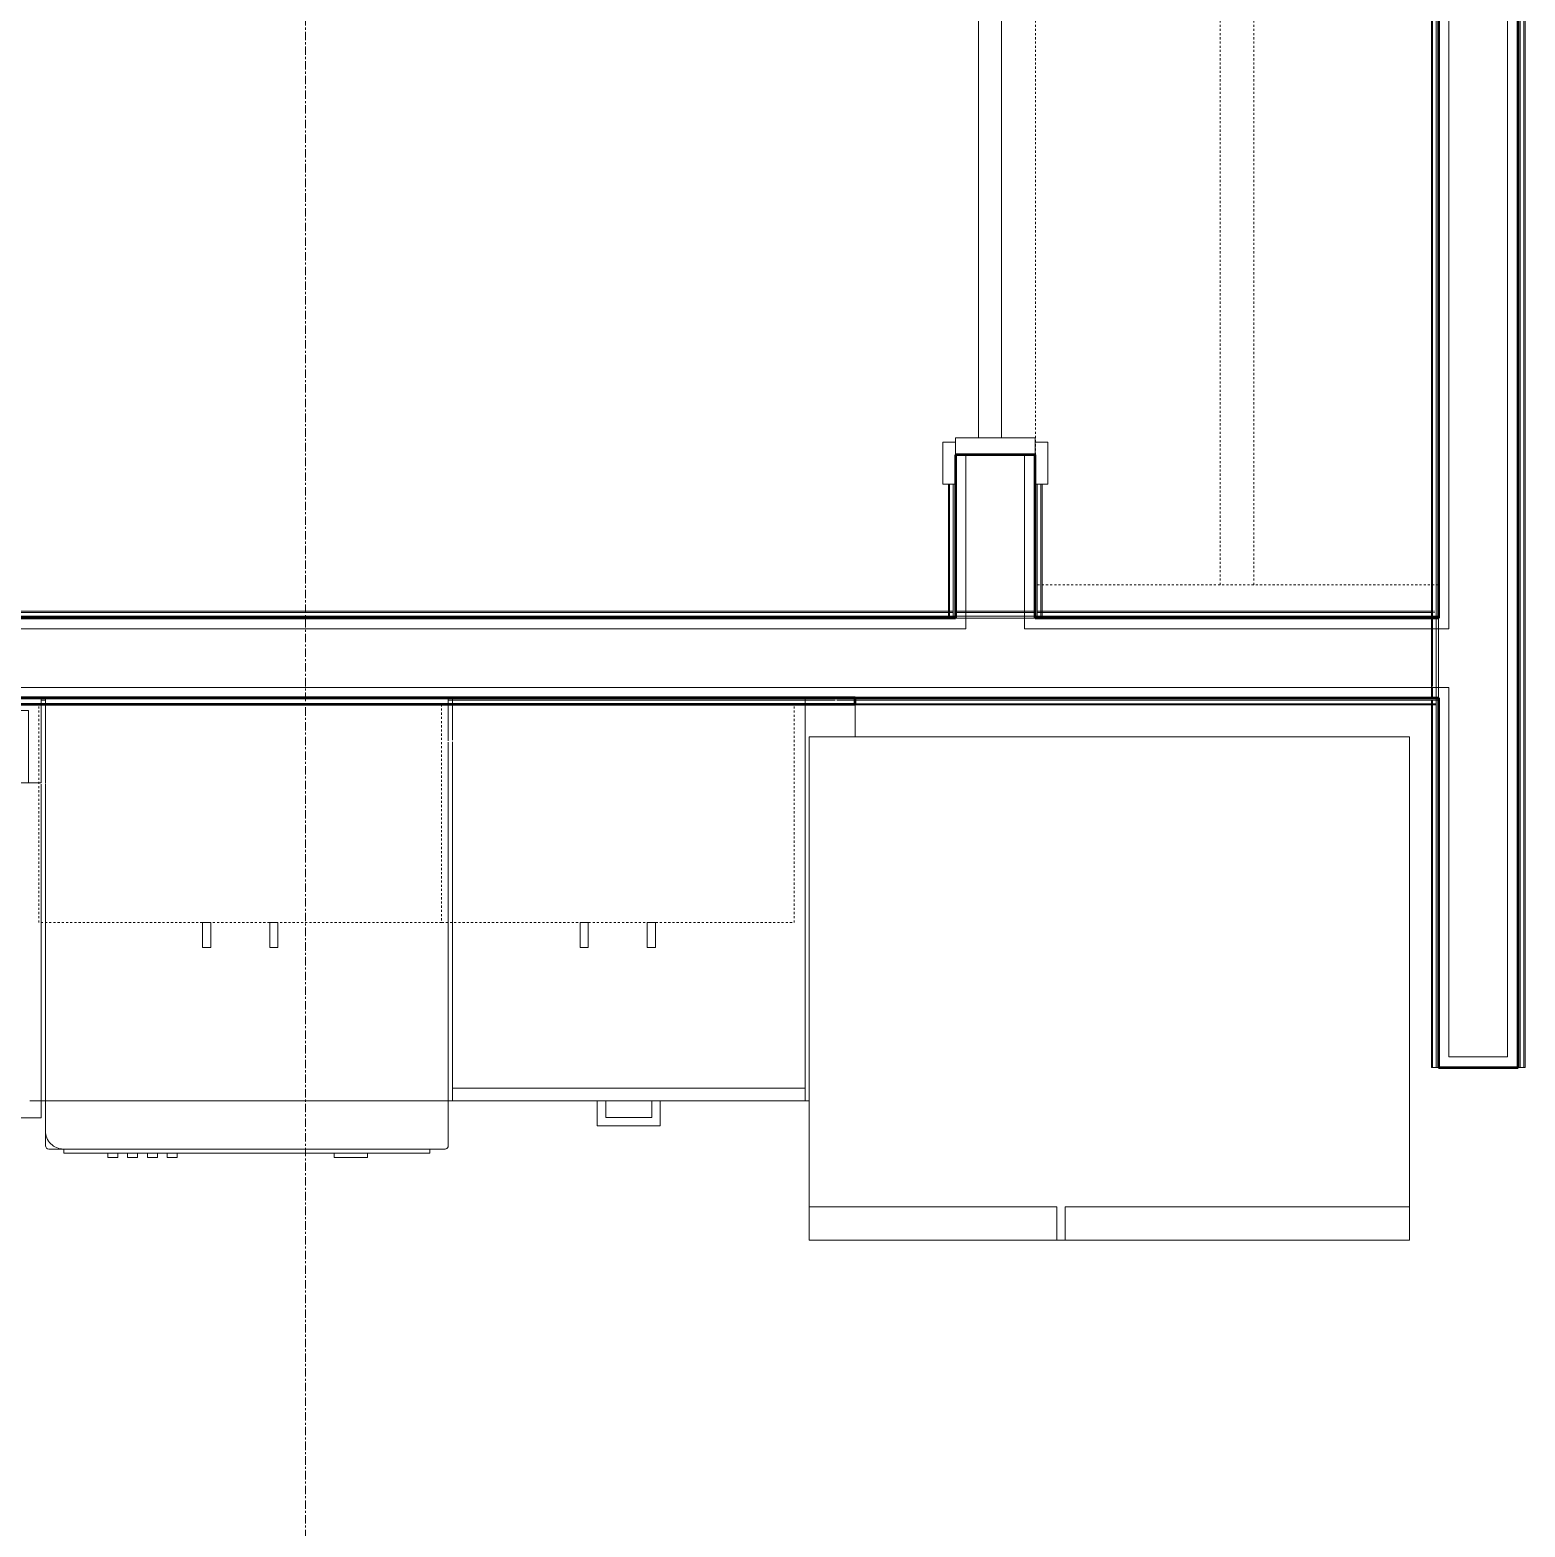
# Model space of a CAD drawing. Header units: inches. Extents: x -4218 to -1830, y 9767 to 12426.
# Drawn here: x -2843.7 to -2754.7, y 11397.8 to 11487 of the extents above; entities that cross this region are included whole.
import ezdxf

# ---------------------------------------------------------------- set-up
doc = ezdxf.new("R2010")
doc.units = ezdxf.units.IN
doc.header["$MEASUREMENT"] = 0
doc.linetypes.add('Dash', pattern=[0.25, 0.125, -0.125])
doc.linetypes.add('Grid Line 1_2_', pattern=[0.875, 0.5, -0.125, 0.125, -0.125])
for name, color, linetype, lineweight in [('0-1', 7, 'Continuous', 5), ('0-2', 253, 'Continuous', 9), ('A-DOOR-1', 7, 'Continuous', 9), ('A-DOOR-2', 50, 'Continuous', 20), ('A-DOOR-FRAM-1', 50, 'Continuous', 20), ('A-WALL-1', 250, 'Continuous', 50), ('A-WALL-2', 10, 'Continuous', 13), ('A-WALL-3', 254, 'Continuous', 9), ('A-WALL-4', 253, 'Continuous', 9), ('A-WALL-5', 252, 'Continuous', 9), ('A-WALL-6', 7, 'Continuous', 9), ('A-WALL-8', 113, 'Continuous', 9), ('P-SANR-FIXT-1', 7, 'Continuous', 9), ('P-SANR-FIXT-3', 252, 'Continuous', 9), ('Q-CASE-1', 252, 'Continuous', 9), ('Q-CASE-2', 7, 'Continuous', 9), ('Q-CASE-3', 253, 'Continuous', 9), ('Q-CASE-4', 7, 'Dash', 9), ('Q-CASE-5', 254, 'Continuous', 9), ('Q-CASE-HDLN-1', 7, 'Dash', 9), ('Q-SPCQ-1', 7, 'Continuous', 9), ('Q-SPCQ-2', 253, 'Continuous', 9), ('Q-SPCQ-3', 252, 'Continuous', 9), ('Q-SPCQ-4', 254, 'Continuous', 9), ('S-GRID-1', 1, 'Grid Line 1_2_', 9)]:
    doc.layers.add(name, color=color, linetype=linetype, lineweight=lineweight)

# ---------------------------------------------------------------- blocks, each defined once
blk = doc.blocks.new('Basic Wall _ INT - W4BØF - _5_8 GYP - 2X4 WOOD_BATT_ - 5_8 GYP_ - ___-3182055-BACKGROUND - 3RD FLOOR')
at = {"layer": 'A-WALL-3'}
for p, q in [((-2789.036, 11451.988), (-2788.973, 11451.988)), ((-2788.973, 11451.988), (-2788.828, 11451.988)), ((-2788.824, 11451.988), (-2788.762, 11451.988)), ((-2788.646, 11451.988), (-2788.622, 11451.988))]:
    blk.add_line(p, q, dxfattribs=at)
at = {"layer": 'A-WALL-4'}
for p, q in [((-2788.973, 11452.305), (-2788.973, 11452.401)), ((-2788.916, 11451.988), (-2789.036, 11451.988)), ((-2788.973, 11452.208), (-2788.973, 11452.282)), ((-2788.973, 11452.143), (-2788.973, 11452.19)), ((-2788.767, 11451.988), (-2788.916, 11451.988)), ((-2788.747, 11451.988), (-2788.767, 11451.988)), ((-2788.744, 11451.988), (-2788.747, 11451.988)), ((-2788.686, 11451.988), (-2788.744, 11451.988))]:
    blk.add_line(p, q, dxfattribs=at)
at = {"layer": 'A-WALL-5'}
for p, q in [((-2788.973, 11532.886), (-2789.036, 11532.886)), ((-2788.828, 11532.886), (-2788.973, 11532.886)), ((-2788.973, 11525.477), (-2788.973, 11532.886)), ((-2788.762, 11532.886), (-2788.824, 11532.886)), ((-2788.622, 11532.886), (-2788.646, 11532.886)), ((-2788.622, 11532.886), (-2788.622, 11525.477)), ((-2788.973, 11452.401), (-2788.973, 11459.977)), ((-2788.622, 11459.977), (-2788.622, 11451.988)), ((-2789.036, 11452.305), (-2789.036, 11452.401)), ((-2789.036, 11452.208), (-2789.036, 11452.282)), ((-2789.036, 11452.143), (-2789.036, 11452.19)), ((-2788.665, 11451.988), (-2788.686, 11451.988)), ((-2788.622, 11451.988), (-2788.665, 11451.988))]:
    blk.add_line(p, q, dxfattribs=at)
at = {"layer": 'A-WALL-6'}
for p, q in [((-2789.036, 11532.886), (-2788.747, 11532.886)), ((-2789.036, 11525.477), (-2789.036, 11532.886)), ((-2788.747, 11532.886), (-2788.747, 11525.477)), ((-2788.747, 11532.886), (-2788.665, 11532.886)), ((-2788.665, 11532.886), (-2788.622, 11532.886)), ((-2789.036, 11452.401), (-2789.036, 11459.977)), ((-2788.747, 11459.977), (-2788.747, 11451.988))]:
    blk.add_line(p, q, dxfattribs=at)
blk = doc.blocks.new('Basic Wall _ INT - W4BØF - _5_8 GYP - 2X4 WOOD_BATT_ - 5_8 GYP_ - ___-3182054-BACKGROUND - 3RD FLOOR')
at = {"layer": 'A-WALL-3'}
for p, q in [((-2783.872, 11451.988), (-2783.848, 11451.988)), ((-2783.732, 11451.988), (-2783.67, 11451.988)), ((-2783.666, 11451.988), (-2783.521, 11451.988)), ((-2783.521, 11451.988), (-2783.458, 11451.988))]:
    blk.add_line(p, q, dxfattribs=at)
at = {"layer": 'A-WALL-4'}
for p, q in [((-2783.848, 11528.112), (-2783.872, 11528.136)), ((-2783.67, 11527.934), (-2783.732, 11527.996)), ((-2783.521, 11527.785), (-2783.666, 11527.93)), ((-2783.458, 11527.722), (-2783.521, 11527.785)), ((-2783.872, 11525.477), (-2783.872, 11523.727)), ((-2783.521, 11452.3), (-2783.521, 11452.401)), ((-2783.747, 11451.988), (-2783.808, 11451.988)), ((-2783.458, 11451.988), (-2783.747, 11451.988)), ((-2783.521, 11452.204), (-2783.521, 11452.282)), ((-2783.521, 11452.141), (-2783.521, 11452.19))]:
    blk.add_line(p, q, dxfattribs=at)
at = {"layer": 'A-WALL-5'}
for p, q in [((-2783.872, 11528.136), (-2783.872, 11525.477)), ((-2783.521, 11525.477), (-2783.521, 11527.785)), ((-2783.872, 11459.977), (-2783.872, 11451.988)), ((-2783.521, 11452.401), (-2783.521, 11459.977)), ((-2783.458, 11452.3), (-2783.458, 11452.401)), ((-2783.829, 11451.988), (-2783.872, 11451.988)), ((-2783.808, 11451.988), (-2783.829, 11451.988)), ((-2783.458, 11452.204), (-2783.458, 11452.282)), ((-2783.458, 11452.141), (-2783.458, 11452.19))]:
    blk.add_line(p, q, dxfattribs=at)
at = {"layer": 'A-WALL-6'}
for p, q in [((-2783.747, 11525.477), (-2783.747, 11528.011)), ((-2783.458, 11525.477), (-2783.458, 11527.722)), ((-2783.747, 11451.988), (-2783.747, 11459.977)), ((-2783.458, 11452.401), (-2783.458, 11459.977))]:
    blk.add_line(p, q, dxfattribs=at)
at = {"layer": 'A-WALL-6', "flags": 128}
for points in [[(-2783.829, 11528.093), (-2783.808, 11528.072), (-2783.788, 11528.052), (-2783.771, 11528.035), (-2783.758, 11528.022), (-2783.75, 11528.014), (-2783.747, 11528.011)], [(-2783.747, 11528.011), (-2783.727, 11527.991), (-2783.67, 11527.933), (-2783.578, 11527.842), (-2783.458, 11527.722)]]:
    blk.add_lwpolyline(points, dxfattribs=at)
blk = doc.blocks.new('SLIDING - FLUSH - 5-0 x 6-8-3203586-BACKGROUND - 3RD FLOOR')
at = {"layer": 'A-DOOR-1'}
for p, q in [((-32.75, 3.25), (-30.25, 3.25)), ((-32.75, 2.5), (-32.75, 3.25)), ((-30.25, 3.25), (-30.25, 2.5)), ((30.25, 3.25), (32.75, 3.25)), ((30.25, 2.5), (30.25, 3.25)), ((32.75, 3.25), (32.75, 2.5)), ((-30.25, 2.5), (-32.75, 2.5)), ((32.75, 2.5), (30.25, 2.5)), ((-32.75, -2.25), (-30.25, -2.25)), ((-32.75, -3), (-32.75, -2.25)), ((-30.25, -2.25), (-30.25, -3)), ((30.25, -2.25), (32.75, -2.25)), ((30.25, -3), (30.25, -2.25)), ((32.75, -2.25), (32.75, -3)), ((-30.25, -3), (-32.75, -3)), ((32.75, -3), (30.25, -3))]:
    blk.add_line(p, q, dxfattribs=at)
at = {"layer": 'A-DOOR-2'}
for p, q in [((-1, -0.875), (-1, 0.5)), ((-1, 0.5), (30, 0.5)), ((30, 0.5), (30, -0.875)), ((-30, -2.25), (-30, -0.875)), ((-30, -0.875), (1, -0.875)), ((30, -0.875), (-1, -0.875)), ((1, -0.875), (1, -2.25)), ((1, -2.25), (-30, -2.25))]:
    blk.add_line(p, q, dxfattribs=at)
at = {"layer": 'A-DOOR-FRAM-1'}
for p, q in [((-31, -2.25), (-31, 2.5)), ((-31, 2.5), (-30, 2.5)), ((-30, 2.5), (-30, -2.25)), ((30, 2.5), (31, 2.5)), ((30, -2.25), (30, 2.5)), ((31, 2.5), (31, -2.25)), ((-30, -2.25), (-31, -2.25)), ((31, -2.25), (30, -2.25))]:
    blk.add_line(p, q, dxfattribs=at)
blk = doc.blocks.new('Basic Wall _ INT - W4BØF - _5_8 GYP - 2X4 WOOD_BATT_ - 5_8 GYP_ - ___-3182056-BACKGROUND - 3RD FLOOR')
at = {"layer": 'A-WALL-3'}
for p, q in [((-2912.699, 11447.238), (-2912.699, 11447.214)), ((-2912.699, 11447.098), (-2912.699, 11447.036)), ((-2912.074, 11447.238), (-2876.074, 11447.238)), ((-2876.074, 11447.238), (-2843.074, 11447.238)), ((-2843.074, 11447.238), (-2842.824, 11447.238)), ((-2818.824, 11447.238), (-2794.599, 11447.238)), ((-2759.849, 11447.214), (-2759.849, 11447.238)), ((-2759.849, 11447.036), (-2759.849, 11447.098)), ((-2912.699, 11447.032), (-2912.699, 11446.887)), ((-2912.699, 11446.887), (-2912.699, 11446.824)), ((-2909.651, 11446.887), (-2912.074, 11446.887)), ((-2876.074, 11446.887), (-2909.561, 11446.887)), ((-2842.824, 11446.887), (-2843.074, 11446.887)), ((-2797.936, 11446.887), (-2818.824, 11446.887)), ((-2794.599, 11446.887), (-2797.878, 11446.887)), ((-2759.849, 11446.887), (-2759.849, 11447.032)), ((-2759.849, 11446.824), (-2759.849, 11446.887))]:
    blk.add_line(p, q, dxfattribs=at)
at = {"layer": 'A-WALL-4'}
for p, q in [((-2912.699, 11447.195), (-2912.699, 11447.238)), ((-2912.699, 11447.238), (-2912.074, 11447.238)), ((-2912.699, 11447.174), (-2912.699, 11447.195)), ((-2912.699, 11447.137), (-2912.699, 11447.174)), ((-2912.699, 11447.124), (-2912.699, 11447.137)), ((-2912.699, 11447.113), (-2912.699, 11447.124)), ((-2912.699, 11447.035), (-2912.699, 11447.113)), ((-2912.074, 11447.113), (-2911.267, 11447.113)), ((-2911.179, 11447.113), (-2876.074, 11447.113)), ((-2843.074, 11447.113), (-2842.824, 11447.113)), ((-2818.824, 11447.113), (-2795.787, 11447.113)), ((-2795.674, 11447.113), (-2794.599, 11447.113)), ((-2759.849, 11447.174), (-2759.849, 11447.154)), ((-2759.849, 11447.154), (-2759.849, 11447.137)), ((-2759.849, 11447.137), (-2759.849, 11447.124)), ((-2759.849, 11447.124), (-2759.849, 11447.115)), ((-2759.849, 11447.115), (-2759.849, 11447.113)), ((-2759.849, 11447.113), (-2759.849, 11447.093)), ((-2759.849, 11447.093), (-2759.849, 11446.944)), ((-2912.699, 11446.824), (-2912.699, 11447.035)), ((-2912.074, 11446.887), (-2912.699, 11446.887)), ((-2760.168, 11446.887), (-2760.262, 11446.887)), ((-2760.07, 11446.887), (-2760.143, 11446.887)), ((-2760.006, 11446.887), (-2760.051, 11446.887)), ((-2759.849, 11446.944), (-2759.849, 11446.824))]:
    blk.add_line(p, q, dxfattribs=at)
at = {"layer": 'A-WALL-5'}
for p, q in [((-2912.699, 11447.113), (-2912.074, 11447.113)), ((-2794.599, 11447.238), (-2759.849, 11447.238)), ((-2759.849, 11447.238), (-2759.849, 11447.195)), ((-2759.849, 11447.195), (-2759.849, 11447.174)), ((-2912.074, 11446.824), (-2912.699, 11446.824)), ((-2886.324, 11446.824), (-2887.074, 11446.824)), ((-2842.824, 11446.824), (-2843.074, 11446.824)), ((-2798.53, 11446.824), (-2818.824, 11446.824)), ((-2798.325, 11446.824), (-2798.508, 11446.824)), ((-2794.599, 11446.824), (-2798.321, 11446.824)), ((-2760.262, 11446.887), (-2794.599, 11446.887)), ((-2760.168, 11446.824), (-2760.262, 11446.824)), ((-2760.07, 11446.824), (-2760.143, 11446.824)), ((-2760.006, 11446.824), (-2760.051, 11446.824))]:
    blk.add_line(p, q, dxfattribs=at)
at = {"layer": 'A-WALL-6'}
for p, q in [((-2794.599, 11447.113), (-2759.849, 11447.113)), ((-2760.262, 11446.824), (-2794.599, 11446.824))]:
    blk.add_line(p, q, dxfattribs=at)
blk = doc.blocks.new('Basic Wall _ INT - W4BØF - _5_8 GYP - 2X4 WOOD_BATT_ - 5_8 GYP_ - ___-3182057-BACKGROUND - 3RD FLOOR')
at = {"layer": 'A-WALL-3'}
for p, q in [((-2912.699, 11452.401), (-2912.699, 11452.339)), ((-2759.849, 11452.339), (-2759.849, 11452.401)), ((-2912.699, 11452.339), (-2912.699, 11452.193)), ((-2912.699, 11452.189), (-2912.699, 11452.128)), ((-2912.699, 11452.027), (-2912.699, 11451.988)), ((-2759.849, 11452.193), (-2759.849, 11452.339)), ((-2759.849, 11452.128), (-2759.849, 11452.189)), ((-2759.849, 11451.988), (-2759.849, 11452.027))]:
    blk.add_line(p, q, dxfattribs=at)
at = {"layer": 'A-WALL-4'}
for p, q in [((-2912.699, 11452.282), (-2912.699, 11452.401)), ((-2759.849, 11452.401), (-2759.849, 11452.113)), ((-2912.074, 11452.339), (-2912.699, 11452.339)), ((-2912.699, 11452.113), (-2912.699, 11452.282)), ((-2912.699, 11452.072), (-2912.699, 11452.113)), ((-2912.699, 11452.031), (-2912.699, 11452.072)), ((-2912.699, 11451.988), (-2912.699, 11452.031)), ((-2912.699, 11451.988), (-2912.074, 11451.988)), ((-2788.916, 11452.339), (-2789.031, 11452.339)), ((-2788.824, 11452.339), (-2788.913, 11452.339)), ((-2788.767, 11452.339), (-2788.822, 11452.339)), ((-2788.019, 11452.339), (-2788.622, 11452.339)), ((-2788.622, 11451.988), (-2783.872, 11451.988)), ((-2784.497, 11452.339), (-2787.997, 11452.339)), ((-2783.872, 11452.339), (-2784.474, 11452.339)), ((-2783.67, 11452.339), (-2783.725, 11452.339)), ((-2783.578, 11452.339), (-2783.666, 11452.339)), ((-2783.458, 11452.339), (-2783.573, 11452.339)), ((-2760.174, 11452.339), (-2760.262, 11452.339)), ((-2760.075, 11452.339), (-2760.143, 11452.339)), ((-2759.849, 11452.113), (-2759.849, 11452.11)), ((-2759.849, 11452.11), (-2759.849, 11452.102)), ((-2759.849, 11452.102), (-2759.849, 11452.089)), ((-2759.849, 11452.089), (-2759.849, 11452.052))]:
    blk.add_line(p, q, dxfattribs=at)
at = {"layer": 'A-WALL-5'}
for p, q in [((-2912.074, 11452.401), (-2912.699, 11452.401)), ((-2788.916, 11452.401), (-2789.03, 11452.401)), ((-2788.824, 11452.401), (-2788.912, 11452.401)), ((-2788.767, 11452.401), (-2788.822, 11452.401)), ((-2788.023, 11452.401), (-2788.622, 11452.401)), ((-2784.497, 11452.401), (-2787.997, 11452.401)), ((-2783.872, 11452.401), (-2784.47, 11452.401)), ((-2783.67, 11452.401), (-2783.725, 11452.401)), ((-2783.578, 11452.401), (-2783.666, 11452.401)), ((-2783.458, 11452.401), (-2783.573, 11452.401)), ((-2760.175, 11452.401), (-2760.262, 11452.401)), ((-2760.075, 11452.401), (-2760.143, 11452.401)), ((-2912.074, 11452.113), (-2912.699, 11452.113)), ((-2789.031, 11452.339), (-2912.074, 11452.339)), ((-2912.074, 11451.988), (-2788.622, 11451.988)), ((-2788.005, 11452.113), (-2788.622, 11452.113)), ((-2784.497, 11452.113), (-2787.997, 11452.113)), ((-2783.872, 11452.113), (-2784.489, 11452.113)), ((-2783.872, 11451.988), (-2759.849, 11451.988)), ((-2760.262, 11452.339), (-2783.458, 11452.339)), ((-2759.849, 11452.052), (-2759.849, 11452.031)), ((-2759.849, 11452.031), (-2759.849, 11451.988))]:
    blk.add_line(p, q, dxfattribs=at)
at = {"layer": 'A-WALL-6'}
for p, q in [((-2789.036, 11452.401), (-2912.074, 11452.401)), ((-2760.262, 11452.401), (-2783.458, 11452.401)), ((-2788.622, 11452.113), (-2912.074, 11452.113)), ((-2759.849, 11452.113), (-2783.872, 11452.113))]:
    blk.add_line(p, q, dxfattribs=at)
blk = doc.blocks.new('Basic Wall _ INT - W4BØF - _5_8 GYP - 2X4 WOOD_BATT_ - 5_8 GYP_ - ___-3182059-BACKGROUND - 3RD FLOOR')
at = {"layer": 'A-WALL-5'}
for p, q in [((-2755.099, 11425.227), (-2755.099, 11532.886)), ((-2754.748, 11533.237), (-2754.748, 11425.227)), ((-2755.099, 11425.227), (-2755.075, 11425.227)), ((-2754.959, 11425.227), (-2754.897, 11425.227)), ((-2754.893, 11425.227), (-2754.748, 11425.227)), ((-2754.748, 11425.227), (-2754.685, 11425.227))]:
    blk.add_line(p, q, dxfattribs=at)
at = {"layer": 'A-WALL-6'}
for p, q in [((-2754.974, 11425.227), (-2754.974, 11533.011)), ((-2754.685, 11533.3), (-2754.685, 11425.227)), ((-2755.056, 11425.227), (-2755.099, 11425.227)), ((-2754.974, 11425.227), (-2755.056, 11425.227)), ((-2754.685, 11425.227), (-2754.974, 11425.227))]:
    blk.add_line(p, q, dxfattribs=at)
blk = doc.blocks.new('Basic Wall _ INT - W4BØF - _5_8 GYP - 2X4 WOOD_BATT_ - 5_8 GYP_ - ___-3182058-BACKGROUND - 3RD FLOOR')
at = {"layer": 'A-WALL-4'}
for p, q in [((-2760.2, 11452.401), (-2760.2, 11452.282)), ((-2760.2, 11452.282), (-2760.2, 11452.19)), ((-2760.2, 11452.19), (-2760.2, 11452.132)), ((-2760.2, 11451.988), (-2760.2, 11451.372)), ((-2759.849, 11447.238), (-2759.849, 11451.988)), ((-2760.2, 11451.363), (-2760.2, 11447.913)), ((-2760.2, 11447.863), (-2760.2, 11447.239)), ((-2760.2, 11447.093), (-2760.2, 11447.035)), ((-2760.2, 11447.035), (-2760.2, 11446.944)), ((-2760.2, 11446.944), (-2760.2, 11446.824))]:
    blk.add_line(p, q, dxfattribs=at)
at = {"layer": 'A-WALL-5'}
for p, q in [((-2760.2, 11527.785), (-2760.2, 11452.401)), ((-2759.849, 11451.988), (-2759.849, 11528.136)), ((-2760.262, 11452.401), (-2760.262, 11452.282)), ((-2760.262, 11452.282), (-2760.262, 11452.19)), ((-2760.262, 11452.19), (-2760.262, 11452.133)), ((-2760.262, 11451.988), (-2760.262, 11451.373)), ((-2759.974, 11451.988), (-2759.974, 11451.366)), ((-2760.262, 11451.363), (-2760.262, 11447.921)), ((-2759.974, 11451.363), (-2759.974, 11447.88)), ((-2760.262, 11447.914), (-2760.262, 11447.239)), ((-2760.262, 11447.093), (-2760.262, 11447.035)), ((-2759.974, 11447.863), (-2759.974, 11447.238)), ((-2759.849, 11425.227), (-2759.849, 11447.238)), ((-2760.262, 11447.035), (-2760.262, 11446.944)), ((-2760.262, 11446.944), (-2760.262, 11446.824)), ((-2760.2, 11446.824), (-2760.2, 11425.227)), ((-2760.262, 11425.227), (-2760.2, 11425.227)), ((-2760.2, 11425.227), (-2760.054, 11425.227)), ((-2760.051, 11425.227), (-2759.989, 11425.227)), ((-2759.873, 11425.227), (-2759.849, 11425.227))]:
    blk.add_line(p, q, dxfattribs=at)
at = {"layer": 'A-WALL-6'}
for p, q in [((-2760.262, 11527.722), (-2760.262, 11452.401)), ((-2759.974, 11528.011), (-2759.974, 11451.988)), ((-2759.974, 11447.238), (-2759.974, 11425.227)), ((-2760.262, 11446.824), (-2760.262, 11425.227)), ((-2759.974, 11425.227), (-2760.262, 11425.227)), ((-2759.892, 11425.227), (-2759.974, 11425.227)), ((-2759.849, 11425.227), (-2759.892, 11425.227))]:
    blk.add_line(p, q, dxfattribs=at)
blk = doc.blocks.new('Refrigerator_-_Side-by-Side_6047 - 36_ X 30_-345559-BACKGROUND - 3RD FLOOR')
at = {"layer": 'Q-SPCQ-1'}
for p, q in [((17.875, 14.422), (-17.875, 14.422)), ((-17.875, 14.422), (-17.875, -15.578)), ((17.875, -15.578), (17.875, 14.422)), ((-17.875, -13.578), (-3.125, -13.578)), ((-17.875, -13.578), (-17.875, -15.578)), ((-3.125, -15.578), (-3.125, -13.578)), ((-2.625, -13.578), (17.875, -13.578)), ((-2.625, -13.578), (-2.625, -15.578)), ((17.875, -15.578), (17.875, -13.578)), ((-17.875, -15.578), (17.875, -15.578)), ((-3.125, -15.578), (-17.875, -15.578)), ((17.875, -15.578), (-2.625, -15.578))]:
    blk.add_line(p, q, dxfattribs=at)
blk = doc.blocks.new('Dishwasher_15404 - 34_ counter-V135-BACKGROUND - 3RD FLOOR')
at = {"layer": 'Q-SPCQ-1'}
for p, q in [((26.678, 0), (24, 0)), ((26.875, -22.928), (26.875, -0.197)), ((27.125, -1.093), (26.875, -1.093)), ((27.125, -1.093), (27.125, -22.907)), ((27.375, -4.824), (27.125, -4.824)), ((27.375, -4.824), (27.375, -5.808)), ((27.375, -5.808), (27.375, -6.793)), ((27.125, -6.793), (27.375, -6.793)), ((27.375, -16.15), (27.125, -16.15)), ((27.125, -16.741), (27.375, -16.741)), ((27.375, -16.15), (27.375, -16.741)), ((27.375, -17.331), (27.125, -17.331)), ((27.375, -17.331), (27.375, -17.922)), ((27.125, -17.922), (27.375, -17.922)), ((27.375, -18.512), (27.125, -18.512)), ((27.375, -18.512), (27.375, -19.103)), ((27.125, -19.103), (27.375, -19.103)), ((27.375, -19.693), (27.125, -19.693)), ((27.125, -20.284), (27.375, -20.284)), ((27.375, -19.693), (27.375, -20.284)), ((27.125, -22.907), (26.875, -22.907)), ((26.875, -23.803), (26.875, -22.928)), ((24, -24), (25.803, -24)), ((25.803, -24), (26.678, -24))]:
    blk.add_line(p, q, dxfattribs=at)
for centre, radius, start, end in [((26.678, -0.197), 0.197, 360, 90), ((26.678, -0.197), 0.197, 15, 90), ((25.803, -22.928), 1.072, 270, 0), ((26.678, -23.803), 0.197, 270, 0)]:
    blk.add_arc(centre, radius, start, end, dxfattribs=at)
at = {"layer": 'Q-SPCQ-2'}
for p, q in [((0.375, 0), (0, 0)), ((0, -24), (0.375, -24))]:
    blk.add_line(p, q, dxfattribs=at)
at = {"layer": 'Q-SPCQ-3'}
for p, q in [((2.549, 0), (0.375, 0)), ((24, 0), (2.638, 0)), ((0.375, -24), (5.064, -24)), ((5.104, -24), (24, -24))]:
    blk.add_line(p, q, dxfattribs=at)
at = {"layer": 'Q-SPCQ-4'}
blk.add_line((0, 0), (0, -24), dxfattribs=at)
blk = doc.blocks.new('OD_CW_Closet - OD_CW_Closet-2472542-BACKGROUND - 3RD FLOOR')
at = {"layer": 'Q-CASE-HDLN-1'}
for p, q in [((0.738, -24), (0.738, 0)), ((0.738, 0), (74.897, 0)), ((74.897, 0), (74.897, -24)), ((0.738, -11), (74.897, -11)), ((0.738, -13), (74.897, -13)), ((74.897, -24), (0.738, -24))]:
    blk.add_line(p, q, dxfattribs=at)
blk = doc.blocks.new('Vanity Cabinet-Double Door - 33_-V131-BACKGROUND - 3RD FLOOR')
at = {"layer": 'Q-CASE-1'}
for p, q in [((-15.762, 5.058), (-15.762, 0.375)), ((-15.762, 5.058), (-15.762, 0.375)), ((-15.012, 5.058), (-15.012, 0.75)), ((16.488, 0.75), (16.488, 5.058)), ((-15.012, 0.75), (16.488, 0.75))]:
    blk.add_line(p, q, dxfattribs=at)
at = {"layer": 'Q-CASE-3'}
for p, q in [((-15.762, 0.375), (-15.762, 0)), ((-15.762, 0.375), (-15.762, 0)), ((17.238, 0), (17.238, 0.375)), ((17.238, 0), (17.238, 0.375))]:
    blk.add_line(p, q, dxfattribs=at)
at = {"layer": 'Q-CASE-5'}
blk.add_line((-15.762, 0), (17.238, 0), dxfattribs=at)
blk.add_line((-15.762, 0), (17.238, 0), dxfattribs=at)
blk.add_line((-15.762, 0), (17.238, 0), dxfattribs=at)
blk = doc.blocks.new('Base Cabinet 3 Drawer 230 - Base Cabinet 3 Drawer 230 21_-V132-BACKGROUND - 3RD FLOOR')
at = {"layer": 'Q-CASE-1'}
for p, q in [((-9.762, 24), (11.238, 24)), ((-9.762, 23.25), (-9.762, 24)), ((11.238, 23.25), (-9.762, 23.25)), ((-9.762, 23.25), (-9.762, 0.375)), ((-0.638, 24), (-1.137, 24)), ((2.113, 24), (2.613, 24)), ((11.238, 24), (11.238, 23.25)), ((11.238, 2.611), (11.238, 23.25)), ((11.238, 0.375), (11.238, 2.523))]:
    blk.add_line(p, q, dxfattribs=at)
at = {"layer": 'Q-CASE-2'}
for p, q in [((2.613, 25.5), (-1.137, 25.5)), ((-1.137, 25.5), (-1.137, 24)), ((-0.638, 24), (-0.638, 25.001)), ((-0.638, 25.001), (2.113, 25.001)), ((2.113, 25.001), (2.113, 24)), ((2.613, 24), (2.613, 25.5))]:
    blk.add_line(p, q, dxfattribs=at)
at = {"layer": 'Q-CASE-3'}
for p, q in [((-0.638, 24), (-1.137, 24)), ((2.113, 24), (2.613, 24)), ((-9.762, 0.313), (-9.762, 0.01)), ((11.238, 0), (11.238, 0.375))]:
    blk.add_line(p, q, dxfattribs=at)
at = {"layer": 'Q-CASE-5'}
for p, q in [((-0.638, 24), (-1.137, 24)), ((2.113, 24), (2.613, 24)), ((-9.762, 0), (11.238, 0))]:
    blk.add_line(p, q, dxfattribs=at)
blk = doc.blocks.new('300 Series Wall Hung Cabinet_302 - 24_ X 24_-2590484-BACKGROUND - 3RD FLOOR')
at = {"layer": 'Q-CASE-2'}
for p, q in [((-1.762, 14.687), (-2.25, 14.687)), ((-2.25, 14.687), (-2.25, 13.188)), ((-1.762, 13.188), (-1.762, 14.687)), ((2.238, 14.687), (1.75, 14.687)), ((1.75, 14.687), (1.75, 13.188)), ((2.238, 13.188), (2.238, 14.687)), ((-1.762, 13.188), (-2.25, 13.188)), ((2.238, 13.188), (1.75, 13.188))]:
    blk.add_line(p, q, dxfattribs=at)
at = {"layer": 'Q-CASE-4'}
for p, q in [((-12, 0.187), (-12, 13.188)), ((-12, 13.188), (12, 13.188)), ((12, 13.188), (12, 0.187)), ((12, 0.187), (-12, 0.187))]:
    blk.add_line(p, q, dxfattribs=at)
blk = doc.blocks.new('Stainless Steel Farmhous Kitchen Sink - Stainless Steel Farmhous Kitchen Sink-V144-BACKGROUND - 3RD FLOOR')
at = {"layer": 'P-SANR-FIXT-1'}
for p, q in [((-33, 22.203), (-33, 21.189)), ((0, 22.203), (-33, 22.203)), ((0, 21.189), (0, 22.203)), ((-31, 3), (-31, 16.956)), ((-31, 16.956), (-2, 16.956)), ((-2, 16.956), (-2, 3)), ((-17.086, 3), (-31, 3)), ((-2, 3), (-15.748, 3))]:
    blk.add_line(p, q, dxfattribs=at)
at = {"layer": 'P-SANR-FIXT-3'}
for p, q in [((-33, 21.189), (-33, 2.319)), ((0, 9.814), (0, 21.189)), ((-33, 2.253), (-33, 2.247)), ((-33, 2.247), (-17.319, 2.247)), ((-15.681, 2.247), (-0.25, 2.247))]:
    blk.add_line(p, q, dxfattribs=at)
blk = doc.blocks.new('300 Series Wall Hung Cabinet_302 - 21_ X 24_-2838280-BACKGROUND - 3RD FLOOR')
at = {"layer": 'Q-CASE-2'}
for p, q in [((-2.25, -13.188), (-1.762, -13.188)), ((-2.25, -13.188), (-2.25, -14.687)), ((-1.762, -14.687), (-1.762, -13.188)), ((1.75, -13.188), (2.238, -13.188)), ((1.75, -13.188), (1.75, -14.687)), ((2.238, -14.687), (2.238, -13.188)), ((-2.25, -14.687), (-1.762, -14.687)), ((1.75, -14.687), (2.238, -14.687))]:
    blk.add_line(p, q, dxfattribs=at)
at = {"layer": 'Q-CASE-4'}
for p, q in [((10.5, -0.188), (-10.5, -0.188)), ((-10.5, -0.188), (-10.5, -13.188)), ((10.5, -13.188), (10.5, -0.188)), ((-10.5, -13.188), (10.5, -13.188))]:
    blk.add_line(p, q, dxfattribs=at)
blk = doc.blocks.new('CTR - 1st Phase - Unit Layouts_rvt-1-BACKGROUND - 3RD FLOOR')
at = {"layer": 'A-WALL-1'}
for p, q in [((-2759.849, 11528.136), (-2759.849, 11451.988)), ((-2755.099, 11425.227), (-2755.099, 11528.136)), ((-2788.622, 11461.727), (-2788.622, 11451.988)), ((-2783.872, 11461.727), (-2788.622, 11461.727)), ((-2783.872, 11451.988), (-2783.872, 11461.727)), ((-2788.622, 11451.988), (-2912.699, 11451.988)), ((-2759.849, 11451.988), (-2783.872, 11451.988)), ((-2912.699, 11447.238), (-2759.849, 11447.238)), ((-2794.599, 11447.238), (-2912.074, 11447.238)), ((-2794.599, 11446.863), (-2794.599, 11447.238)), ((-2759.849, 11447.238), (-2759.849, 11425.227)), ((-2875.824, 11446.863), (-2794.599, 11446.863)), ((-2759.849, 11425.227), (-2759.224, 11425.227)), ((-2759.224, 11425.227), (-2755.724, 11425.227)), ((-2755.724, 11425.227), (-2755.099, 11425.227))]:
    blk.add_line(p, q, dxfattribs=at)
at = {"layer": 'A-WALL-2'}
for p, q in [((-2759.224, 11528.136), (-2759.224, 11451.363)), ((-2755.724, 11528.136), (-2755.724, 11425.852)), ((-2787.997, 11451.988), (-2787.997, 11461.727)), ((-2784.497, 11451.988), (-2784.497, 11461.727)), ((-2787.997, 11451.988), (-2787.997, 11451.363)), ((-2784.497, 11451.988), (-2784.497, 11451.363)), ((-2787.997, 11451.363), (-2912.074, 11451.363)), ((-2759.849, 11451.363), (-2784.497, 11451.363)), ((-2759.849, 11451.363), (-2759.224, 11451.363)), ((-2759.849, 11447.863), (-2912.074, 11447.863)), ((-2759.849, 11447.863), (-2759.224, 11447.863)), ((-2759.224, 11447.863), (-2759.224, 11425.852)), ((-2759.224, 11425.852), (-2755.724, 11425.852))]:
    blk.add_line(p, q, dxfattribs=at)
at = {"layer": 'A-WALL-3'}
for p, q in [((-2788.622, 11452.401), (-2788.622, 11452.304)), ((-2783.872, 11452.301), (-2783.872, 11452.401)), ((-2759.849, 11452.401), (-2759.849, 11452.132)), ((-2788.767, 11451.988), (-2789.036, 11451.988)), ((-2788.622, 11452.282), (-2788.622, 11452.207)), ((-2788.622, 11452.19), (-2788.622, 11452.143)), ((-2783.872, 11452.204), (-2783.872, 11452.282)), ((-2783.872, 11452.141), (-2783.872, 11452.19)), ((-2783.458, 11451.988), (-2783.727, 11451.988)), ((-2760.174, 11451.988), (-2760.262, 11451.988)), ((-2760.075, 11451.988), (-2760.143, 11451.988)), ((-2843.074, 11447.238), (-2842.824, 11447.238)), ((-2818.824, 11447.238), (-2794.599, 11447.238)), ((-2760.262, 11447.238), (-2760.169, 11447.238)), ((-2760.143, 11447.238), (-2760.071, 11447.238)), ((-2760.051, 11447.238), (-2760.006, 11447.238)), ((-2759.849, 11447.093), (-2759.849, 11446.824))]:
    blk.add_line(p, q, dxfattribs=at)
at = {"layer": 'A-WALL-4'}
for p, q in [((-2759.849, 11528.136), (-2759.849, 11452.401)), ((-2755.099, 11425.227), (-2755.099, 11528.136)), ((-2788.622, 11461.727), (-2783.872, 11461.727)), ((-2788.622, 11459.977), (-2788.622, 11452.401)), ((-2783.872, 11452.401), (-2783.872, 11459.977)), ((-2789.036, 11451.988), (-2912.074, 11451.988)), ((-2760.262, 11451.988), (-2783.458, 11451.988)), ((-2794.599, 11447.238), (-2912.074, 11447.238)), ((-2794.599, 11447.238), (-2760.262, 11447.238)), ((-2759.849, 11446.824), (-2759.849, 11425.227))]:
    blk.add_line(p, q, dxfattribs=at)
at = {"layer": 'A-WALL-5'}
for p, q in [((-2794.599, 11447.238), (-2794.599, 11446.863)), ((-2875.824, 11446.863), (-2794.599, 11446.863)), ((-2755.099, 11425.227), (-2759.849, 11425.227))]:
    blk.add_line(p, q, dxfattribs=at)
at = {"layer": 'A-WALL-8'}
for p, q in [((-2794.599, 11447.238), (-2912.074, 11447.238)), ((-2912.074, 11447.238), (-2794.599, 11447.238)), ((-2794.599, 11446.863), (-2794.599, 11447.238)), ((-2794.599, 11447.238), (-2794.599, 11446.863)), ((-2794.599, 11444.925), (-2794.599, 11446.863)), ((-2794.599, 11446.863), (-2794.599, 11444.925)), ((-2843.747, 11423.238), (-2797.324, 11423.238)), ((-2797.324, 11423.238), (-2843.747, 11423.238))]:
    blk.add_line(p, q, dxfattribs=at)
at = {"layer": '0-2'}
for name, p in [('Basic Wall _ INT - W4BØF - _5_8 GYP - 2X4 WOOD_BATT_ - 5_8 GYP_ - ___-3182055-BACKGROUND - 3RD FLOOR', (0, 0)), ('Basic Wall _ INT - W4BØF - _5_8 GYP - 2X4 WOOD_BATT_ - 5_8 GYP_ - ___-3182059-BACKGROUND - 3RD FLOOR', (0, 0)), ('Basic Wall _ INT - W4BØF - _5_8 GYP - 2X4 WOOD_BATT_ - 5_8 GYP_ - ___-3182054-BACKGROUND - 3RD FLOOR', (0, 0)), ('Basic Wall _ INT - W4BØF - _5_8 GYP - 2X4 WOOD_BATT_ - 5_8 GYP_ - ___-3182058-BACKGROUND - 3RD FLOOR', (0, 0)), ('Basic Wall _ INT - W4BØF - _5_8 GYP - 2X4 WOOD_BATT_ - 5_8 GYP_ - ___-3182057-BACKGROUND - 3RD FLOOR', (0, 0)), ('Basic Wall _ INT - W4BØF - _5_8 GYP - 2X4 WOOD_BATT_ - 5_8 GYP_ - ___-3182056-BACKGROUND - 3RD FLOOR', (0, 0)), ('300 Series Wall Hung Cabinet_302 - 21_ X 24_-2838280-BACKGROUND - 3RD FLOOR', (-2808.724, 11447.05)), ('Refrigerator_-_Side-by-Side_6047 - 36_ X 30_-345559-BACKGROUND - 3RD FLOOR', (-2779.449, 11430.503))]:
    blk.add_blockref(name, p, dxfattribs=at)
for name, p, rotation in [('OD_CW_Closet - OD_CW_Closet-2472542-BACKGROUND - 3RD FLOOR', (-2783.849, 11453.239), 90.00000000001656), ('SLIDING - FLUSH - 5-0 x 6-8-3203586-BACKGROUND - 3RD FLOOR', (-2786.372, 11492.727), 269.9999999999755), ('Vanity Cabinet-Double Door - 33_-V131-BACKGROUND - 3RD FLOOR', (-2858.836, 11447.238), 180), ('Dishwasher_15404 - 34_ counter-V135-BACKGROUND - 3RD FLOOR', (-2818.824, 11447.238), 269.9999999999326), ('Base Cabinet 3 Drawer 230 - Base Cabinet 3 Drawer 230 21_-V132-BACKGROUND - 3RD FLOOR', (-2807.336, 11447.238), 180), ('300 Series Wall Hung Cabinet_302 - 24_ X 24_-2590484-BACKGROUND - 3RD FLOOR', (-2831.224, 11447.05), 180), ('Stainless Steel Farmhous Kitchen Sink - Stainless Steel Farmhous Kitchen Sink-V144-BACKGROUND - 3RD FLOOR', (-2876.074, 11444.427), 180)]:
    blk.add_blockref(name, p, dxfattribs=dict(at, rotation=rotation))

msp = doc.modelspace()

# ---------------------------------------------------------------- linework, layer by layer
at = {"layer": 'S-GRID-1'}
msp.add_line((-2827.324, 9836.18), (-2827.324, 12376.809), dxfattribs=at)

# ---------------------------------------------------------------- block references
at = {"layer": '0-1'}
msp.add_blockref('CTR - 1st Phase - Unit Layouts_rvt-1-BACKGROUND - 3RD FLOOR', (0, 0), dxfattribs=at)

doc.saveas('drawing.dxf')
